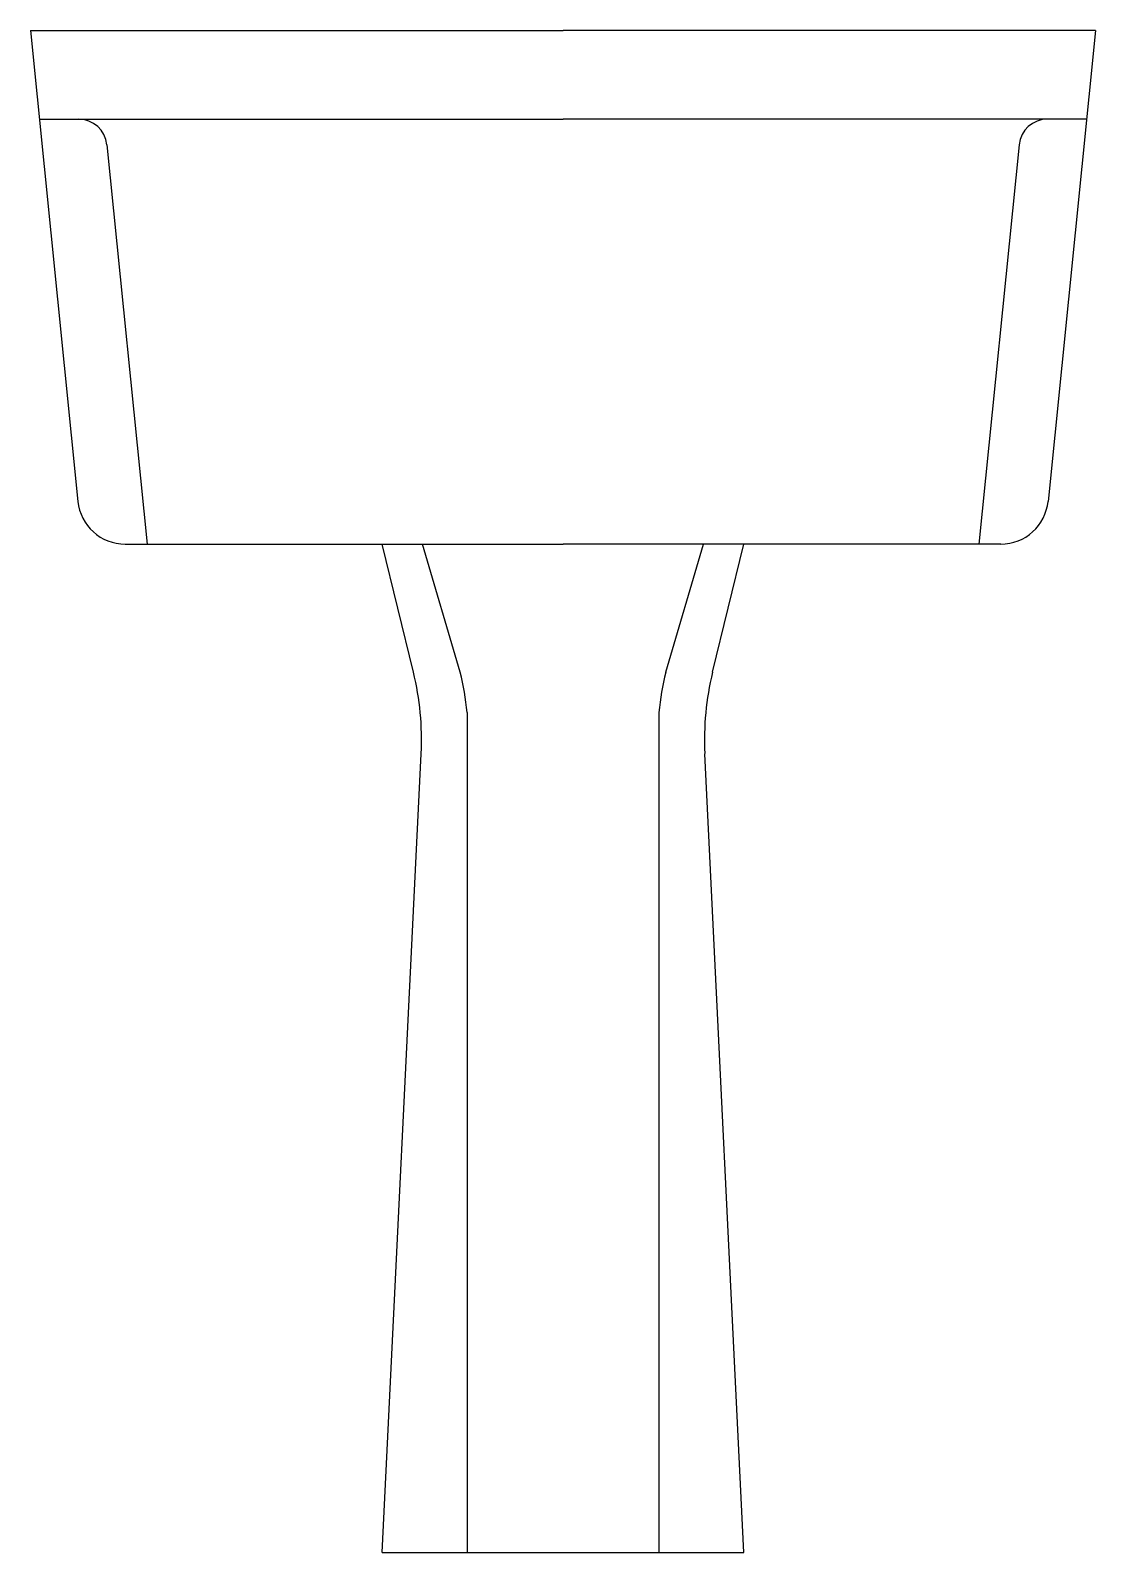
# Model space of a CAD drawing. Extents: x -826.362 to -825.802, y 499.797 to 500.597.
import ezdxf

# ---------------------------------------------------------------- set-up
doc = ezdxf.new("R2010")
doc.units = 0
doc.header["$LTSCALE"] = 50
doc.header["$MEASUREMENT"] = 0
doc.layers.add('A-PECAS', color=2, linetype='CONTINUOUS')

msp = doc.modelspace()

# ---------------------------------------------------------------- linework, layer by layer
at = {"layer": 'A-PECAS'}
for p, q in [((-826.36235, 500.59734), (-826.33738, 500.34983)), ((-826.36235, 500.59734), (-826.08235, 500.59734)), ((-825.80235, 500.59734), (-826.08235, 500.59734)), ((-825.80235, 500.59734), (-825.82732, 500.34983)), ((-826.31251, 500.32734), (-826.08235, 500.32734)), ((-826.16097, 500.25997), (-826.17735, 500.32734)), ((-825.8522, 500.32734), (-826.08235, 500.32734)), ((-826.00374, 500.25997), (-825.98735, 500.32734)), ((-826.17735, 499.79734), (-826.1569, 500.21722)), ((-825.98735, 499.79734), (-826.00781, 500.21722)), ((-826.17735, 499.79734), (-825.98735, 499.79734))]:
    msp.add_line(p, q, dxfattribs=at)
at = {"layer": 'A-PECAS', "color": 1}
for p, q in [((-826.35765, 500.55075), (-826.33705, 500.55075)), ((-826.33705, 500.55075), (-826.08235, 500.55075)), ((-825.82765, 500.55075), (-826.08235, 500.55075)), ((-825.80705, 500.55075), (-825.82765, 500.55075)), ((-826.32213, 500.53725), (-826.30095, 500.32734)), ((-825.84258, 500.53725), (-825.86376, 500.32734)), ((-826.13634, 500.25997), (-826.1562, 500.32734)), ((-826.02837, 500.25997), (-826.0085, 500.32734)), ((-826.13278, 500.23889), (-826.13278, 499.79734)), ((-826.03193, 500.23889), (-826.03193, 499.79734))]:
    msp.add_line(p, q, dxfattribs=at)
for centre, radius, start, end in [((-826.33705, 500.53575), 0.015, 5.76109, 90), ((-825.82765, 500.53575), 0.015, 90, 174.23891), ((-826.28209, 500.22452), 0.15, 5.49739, 13.67044), ((-825.88262, 500.22452), 0.15, 166.32956, 174.50261)]:
    msp.add_arc(centre, radius, start, end, dxfattribs=at)
at = {"layer": 'A-PECAS'}
for centre, radius, start, end in [((-826.31251, 500.35234), 0.025, 185.76109, 270), ((-825.8522, 500.35234), 0.025, 270, 354.23891), ((-826.30672, 500.22452), 0.15, 357.21077, 13.67044), ((-825.85799, 500.22452), 0.15, 166.32956, 182.78923)]:
    msp.add_arc(centre, radius, start, end, dxfattribs=at)

doc.saveas('drawing.dxf')
